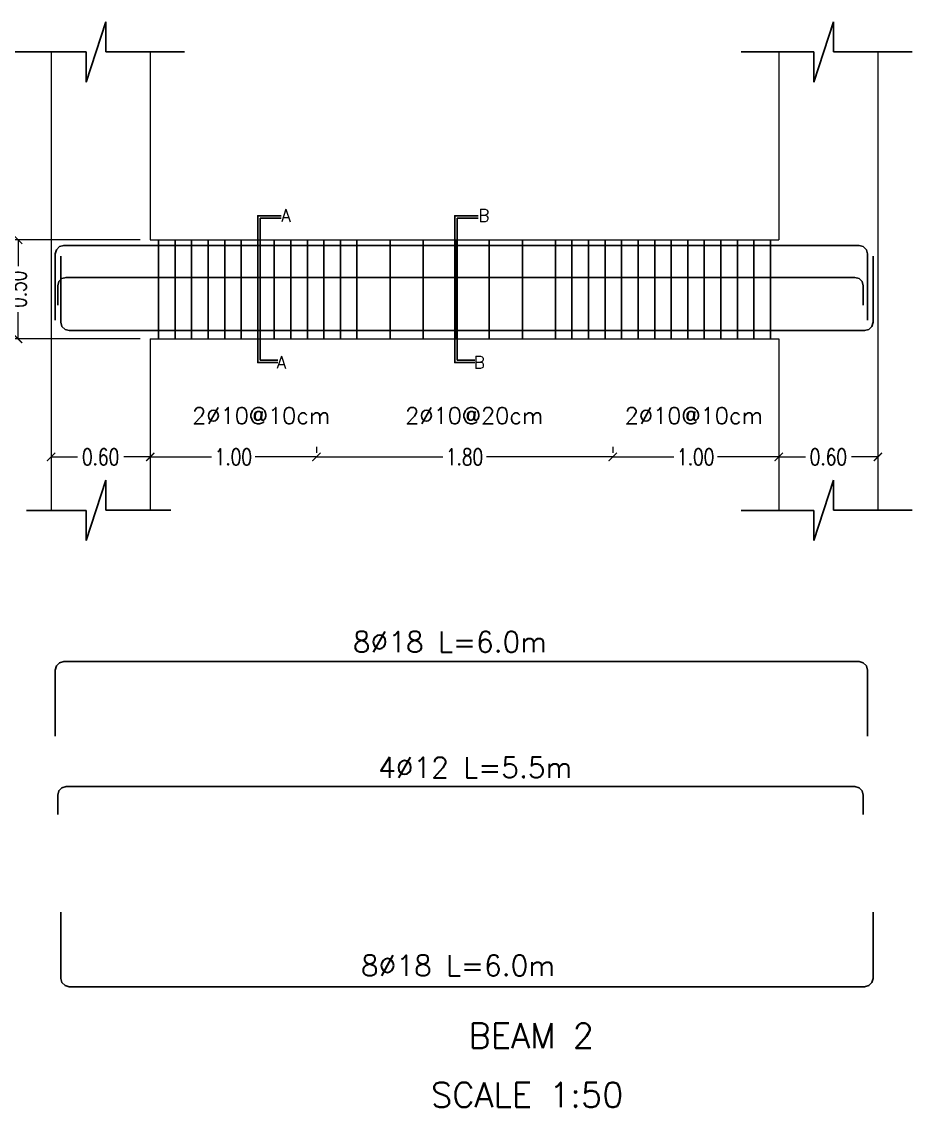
# Model space of a CAD drawing. Extents: x 166525 to 167198, y 178739 to 179747.
# Drawn here: x 166636.8 to 166647.57, y 179348.25 to 179361.38 of the extents above; entities that cross this region are included whole.
import ezdxf

# ---------------------------------------------------------------- set-up
doc = ezdxf.new("R2010")
doc.units = 0
doc.header["$MEASUREMENT"] = 0
doc.linetypes.add('AUSGEZOGEN', pattern=[0])
doc.linetypes.add('VONLAYER', pattern=[0])
doc.layers.get('0').update_dxf_attribs({"linetype": 'CONTINUOUS'})
doc.layers.get('DEFPOINTS').update_dxf_attribs({"linetype": 'CONTINUOUS'})
doc.layers.add('BEAM', color=6, linetype='CONTINUOUS', lineweight=13)
for name, color, linetype in [('BEAM-DIM', 4, 'CONTINUOUS'), ('EBENE0', 7, 'AUSGEZOGEN'), ('rebar call line', 8, 'CONTINUOUS'), ('REBARS', 2, 'CONTINUOUS'), ('Reinforcement', 10, 'CONTINUOUS'), ('TEXT', 7, 'CONTINUOUS')]:
    doc.layers.add(name, color=color, linetype=linetype)
doc.styles.add('DIM', font='simplex.shx', dxfattribs={"width": 0.75})
doc.styles.add('ROMANS', font='romans.shx')
doc.dimstyles.new('MUTASIM', dxfattribs={"dimscale": 0.9995, "dimtxt": 0.2, "dimasz": 0.1, "dimexe": 0.05, "dimexo": 0.12, "dimgap": 0.05, "dimtad": 0, "dimzin": 0, "dimdsep": 46, "dimtxsty": 'DIM', "dimblk": 'ARCHTICK', "dimcen": 0.09, "dimclrd": 35, "dimclre": 33, "dimclrt": 256, "dimazin": 0, "dimtfac": 1, "dimtofl": 0, "dimtmove": 1, "dimatfit": 3, "dimfxl": 0.18, "dimtolj": 1, "dimtzin": 0, "dimlwd": 13, "dimlwe": 9, "dimarcsym": 0})

# ---------------------------------------------------------------- blocks, each defined once
blk = doc.blocks.new('_ARCHTICK')
at = {"color": 0, "linetype": 'ByBlock', "const_width": 0.15}
blk.add_lwpolyline([(-0.5, -0.5), (0.5, 0.5)], dxfattribs=at)
blk = doc.blocks.new('*D344')
at = {"layer": 'BEAM', "color": 33, "lineweight": 9, "transparency": 16777216}
for p, q in [((166637.155, 179356.241), (166637.155, 179356.171)), ((166638.355, 179356.241), (166638.355, 179356.171))]:
    blk.add_line(p, q, dxfattribs=at)
at = {"layer": 'BEAM', "color": 35, "lineweight": 13, "transparency": 16777216}
for p, q in [((166637.155, 179356.121), (166637.477, 179356.121)), ((166638.355, 179356.121), (166638.034, 179356.121))]:
    blk.add_line(p, q, dxfattribs=at)
at = {"layer": 'DEFPOINTS', "color": 0, "transparency": 16777216}
for p in [(166637.155, 179356.121), (166638.355, 179356.121), (166638.355, 179356.121)]:
    blk.add_point(p, dxfattribs=at)
at = {"layer": 'BEAM', "color": 35, "lineweight": 13, "transparency": 16777216, "xscale": 0.09995000000000001, "yscale": 0.09995000000000001, "zscale": 0.09995000000000001, "rotation": 180}
blk.add_blockref('_ARCHTICK', (166637.155, 179356.121), dxfattribs=at)
at = {"layer": 'BEAM', "color": 35, "lineweight": 13, "transparency": 16777216, "xscale": 0.09995000000000001, "yscale": 0.09995000000000001, "zscale": 0.09995000000000001}
blk.add_blockref('_ARCHTICK', (166638.355, 179356.121), dxfattribs=at)
at = {"layer": 'BEAM', "transparency": 16777216, "insert": (166637.755, 179356.121), "char_height": 0.1999, "attachment_point": 5, "style": 'DIM'}
blk.add_mtext('\\A1;0.60', dxfattribs=at)
blk = doc.blocks.new('*D345')
at = {"layer": 'BEAM', "color": 33, "lineweight": 9, "transparency": 16777216}
for p, q in [((166638.355, 179356.241), (166638.355, 179356.171)), ((166640.365, 179356.241), (166640.365, 179356.171))]:
    blk.add_line(p, q, dxfattribs=at)
at = {"layer": 'BEAM', "color": 35, "lineweight": 13, "transparency": 16777216}
for p, q in [((166638.355, 179356.121), (166639.096, 179356.121)), ((166640.365, 179356.121), (166639.624, 179356.121))]:
    blk.add_line(p, q, dxfattribs=at)
at = {"layer": 'DEFPOINTS', "color": 0, "transparency": 16777216}
for p in [(166638.355, 179356.121), (166640.365, 179356.121), (166640.365, 179356.121)]:
    blk.add_point(p, dxfattribs=at)
at = {"layer": 'BEAM', "color": 35, "lineweight": 13, "transparency": 16777216, "xscale": 0.09995000000000001, "yscale": 0.09995000000000001, "zscale": 0.09995000000000001, "rotation": 180}
blk.add_blockref('_ARCHTICK', (166638.355, 179356.121), dxfattribs=at)
at = {"layer": 'BEAM', "color": 35, "lineweight": 13, "transparency": 16777216, "xscale": 0.09995000000000001, "yscale": 0.09995000000000001, "zscale": 0.09995000000000001}
blk.add_blockref('_ARCHTICK', (166640.365, 179356.121), dxfattribs=at)
at = {"layer": 'BEAM', "transparency": 16777216, "insert": (166639.36, 179356.121), "char_height": 0.1999, "attachment_point": 5, "style": 'DIM'}
blk.add_mtext('\\A1;1.00', dxfattribs=at)
blk = doc.blocks.new('*D346')
at = {"layer": 'BEAM', "color": 33, "lineweight": 9, "transparency": 16777216}
for p, q in [((166640.365, 179356.241), (166640.365, 179356.171)), ((166643.947, 179356.241), (166643.947, 179356.171))]:
    blk.add_line(p, q, dxfattribs=at)
at = {"layer": 'BEAM', "color": 35, "lineweight": 13, "transparency": 16777216}
for p, q in [((166640.365, 179356.121), (166641.892, 179356.121)), ((166643.947, 179356.121), (166642.42, 179356.121))]:
    blk.add_line(p, q, dxfattribs=at)
at = {"layer": 'DEFPOINTS', "color": 0, "transparency": 16777216}
for p in [(166640.365, 179356.121), (166643.947, 179356.121), (166643.947, 179356.121)]:
    blk.add_point(p, dxfattribs=at)
at = {"layer": 'BEAM', "color": 35, "lineweight": 13, "transparency": 16777216, "xscale": 0.09995000000000001, "yscale": 0.09995000000000001, "zscale": 0.09995000000000001, "rotation": 180}
blk.add_blockref('_ARCHTICK', (166640.365, 179356.121), dxfattribs=at)
at = {"layer": 'BEAM', "color": 35, "lineweight": 13, "transparency": 16777216, "xscale": 0.09995000000000001, "yscale": 0.09995000000000001, "zscale": 0.09995000000000001}
blk.add_blockref('_ARCHTICK', (166643.947, 179356.121), dxfattribs=at)
at = {"layer": 'BEAM', "transparency": 16777216, "insert": (166642.156, 179356.121), "char_height": 0.1999, "attachment_point": 5, "style": 'DIM'}
blk.add_mtext('\\A1;1.80', dxfattribs=at)
blk = doc.blocks.new('*D347')
at = {"layer": 'BEAM', "color": 33, "lineweight": 9, "transparency": 16777216}
for p, q in [((166643.947, 179356.241), (166643.947, 179356.171)), ((166645.955, 179356.241), (166645.955, 179356.171))]:
    blk.add_line(p, q, dxfattribs=at)
at = {"layer": 'BEAM', "color": 35, "lineweight": 13, "transparency": 16777216}
for p, q in [((166643.947, 179356.121), (166644.687, 179356.121)), ((166645.955, 179356.121), (166645.215, 179356.121))]:
    blk.add_line(p, q, dxfattribs=at)
at = {"layer": 'DEFPOINTS', "color": 0, "transparency": 16777216}
for p in [(166643.947, 179356.121), (166645.955, 179356.121), (166645.955, 179356.121)]:
    blk.add_point(p, dxfattribs=at)
at = {"layer": 'BEAM', "color": 35, "lineweight": 13, "transparency": 16777216, "xscale": 0.09995000000000001, "yscale": 0.09995000000000001, "zscale": 0.09995000000000001, "rotation": 180}
blk.add_blockref('_ARCHTICK', (166643.947, 179356.121), dxfattribs=at)
at = {"layer": 'BEAM', "color": 35, "lineweight": 13, "transparency": 16777216, "xscale": 0.09995000000000001, "yscale": 0.09995000000000001, "zscale": 0.09995000000000001}
blk.add_blockref('_ARCHTICK', (166645.955, 179356.121), dxfattribs=at)
at = {"layer": 'BEAM', "transparency": 16777216, "insert": (166644.951, 179356.121), "char_height": 0.1999, "attachment_point": 5, "style": 'DIM'}
blk.add_mtext('\\A1;1.00', dxfattribs=at)
blk = doc.blocks.new('*D348')
at = {"layer": 'BEAM', "color": 33, "lineweight": 9, "transparency": 16777216}
for p, q in [((166645.955, 179356.241), (166645.955, 179356.171)), ((166647.155, 179356.241), (166647.155, 179356.171))]:
    blk.add_line(p, q, dxfattribs=at)
at = {"layer": 'BEAM', "color": 35, "lineweight": 13, "transparency": 16777216}
for p, q in [((166645.955, 179356.121), (166646.277, 179356.121)), ((166647.155, 179356.121), (166646.834, 179356.121))]:
    blk.add_line(p, q, dxfattribs=at)
at = {"layer": 'DEFPOINTS', "color": 0, "transparency": 16777216}
for p in [(166645.955, 179356.121), (166647.155, 179356.121), (166647.155, 179356.121)]:
    blk.add_point(p, dxfattribs=at)
at = {"layer": 'BEAM', "color": 35, "lineweight": 13, "transparency": 16777216, "xscale": 0.09995000000000001, "yscale": 0.09995000000000001, "zscale": 0.09995000000000001, "rotation": 180}
blk.add_blockref('_ARCHTICK', (166645.955, 179356.121), dxfattribs=at)
at = {"layer": 'BEAM', "color": 35, "lineweight": 13, "transparency": 16777216, "xscale": 0.09995000000000001, "yscale": 0.09995000000000001, "zscale": 0.09995000000000001}
blk.add_blockref('_ARCHTICK', (166647.155, 179356.121), dxfattribs=at)
at = {"layer": 'BEAM', "transparency": 16777216, "insert": (166646.555, 179356.121), "char_height": 0.1999, "attachment_point": 5, "style": 'DIM'}
blk.add_mtext('\\A1;0.60', dxfattribs=at)
blk = doc.blocks.new('*D294')
at = {"layer": 'BEAM', "color": 33, "lineweight": 9, "transparency": 16777216}
for p, q in [((166638.235, 179358.748), (166636.707, 179358.748)), ((166638.235, 179357.548), (166636.707, 179357.548))]:
    blk.add_line(p, q, dxfattribs=at)
at = {"layer": 'BEAM', "color": 35, "lineweight": 13, "transparency": 16777216}
for p, q in [((166636.757, 179358.748), (166636.757, 179358.426)), ((166636.757, 179357.548), (166636.757, 179357.87))]:
    blk.add_line(p, q, dxfattribs=at)
at = {"layer": 'DEFPOINTS', "color": 0, "transparency": 16777216}
for p in [(166636.757, 179358.748), (166638.355, 179358.748), (166638.355, 179357.548)]:
    blk.add_point(p, dxfattribs=at)
at = {"layer": 'BEAM', "color": 35, "lineweight": 13, "transparency": 16777216, "xscale": 0.09995000000000001, "yscale": 0.09995000000000001, "zscale": 0.09995000000000001}
for p, rotation in [((166636.757, 179358.748), 90), ((166636.757, 179357.548), 270)]:
    blk.add_blockref('_ARCHTICK', p, dxfattribs=dict(at, rotation=rotation))
at = {"layer": 'BEAM', "transparency": 16777216, "insert": (166636.757, 179358.148), "char_height": 0.1999, "attachment_point": 5, "rotation": 90, "style": 'DIM'}
blk.add_mtext('\\A1;0.50', dxfattribs=at)

msp = doc.modelspace()

# ---------------------------------------------------------------- linework, layer by layer
at = {"layer": 'BEAM'}
for p, q in [((166637.15508, 179361.01899), (166637.15508, 179355.47667)), ((166638.35508, 179361.02142), (166638.35508, 179358.74794)), ((166645.95508, 179361.02142), (166645.95508, 179358.74794)), ((166647.15508, 179361.02142), (166647.15508, 179355.47667)), ((166638.35508, 179358.74794), (166645.95508, 179358.74794)), ((166638.35508, 179357.54794), (166638.35508, 179355.47667)), ((166638.35508, 179357.54794), (166645.95508, 179357.54794)), ((166645.95508, 179357.54794), (166645.95508, 179355.47667))]:
    msp.add_line(p, q, dxfattribs=at)
at = {"layer": 'EBENE0', "color": 8, "linetype": 'AUSGEZOGEN'}
for p, q in [((166637.58034, 179360.65324), (166637.81831, 179361.38475)), ((166637.81831, 179361.38475), (166637.81831, 179361.02142)), ((166646.38034, 179360.65324), (166646.61831, 179361.38475)), ((166646.61831, 179361.38475), (166646.61831, 179361.02142)), ((166636.7017, 179361.01899), (166637.58034, 179361.01899)), ((166637.58034, 179361.01899), (166637.58034, 179360.65324)), ((166637.81831, 179361.02142), (166638.77017, 179361.02142)), ((166645.5017, 179361.01899), (166646.38034, 179361.01899)), ((166646.38034, 179361.01899), (166646.38034, 179360.65324)), ((166646.61831, 179361.02142), (166647.57017, 179361.02142)), ((166637.58034, 179355.10849), (166637.81831, 179355.83999)), ((166637.81831, 179355.83999), (166637.81831, 179355.47667)), ((166646.38034, 179355.10849), (166646.61831, 179355.83999)), ((166646.61831, 179355.83999), (166646.61831, 179355.47667)), ((166636.85981, 179355.47424), (166637.58034, 179355.47424)), ((166637.58034, 179355.47424), (166637.58034, 179355.10849)), ((166637.81831, 179355.47667), (166638.60511, 179355.47667)), ((166645.5017, 179355.47424), (166646.38034, 179355.47424)), ((166646.38034, 179355.47424), (166646.38034, 179355.10849)), ((166646.61831, 179355.47667), (166647.57017, 179355.47667))]:
    msp.add_line(p, q, dxfattribs=at)
at = {"layer": 'rebar call line'}
for points in [[(166639.93688, 179359.03702), (166639.65508, 179359.03702), (166639.65508, 179357.26182), (166639.8991, 179357.26182)], [(166639.93688, 179359.00702), (166639.68463, 179359.00702), (166639.68463, 179357.29182), (166639.8991, 179357.29182)], [(166642.31971, 179359.03702), (166642.03791, 179359.03702), (166642.03791, 179357.26182), (166642.28193, 179357.26182)], [(166642.31971, 179359.00702), (166642.06746, 179359.00702), (166642.06746, 179357.29182), (166642.28193, 179357.29182)]]:
    msp.add_lwpolyline(points, dxfattribs=at)
at = {"layer": 'REBARS'}
for points in [[(166647.02863, 179357.77636), (166647.02863, 179358.57636), (166647.01501, 179358.62716), (166646.97783, 179358.66434), (166646.92703, 179358.67796), (166637.30875, 179358.67796), (166637.25795, 179358.66434), (166637.22077, 179358.62716), (166637.20715, 179358.57636), (166637.20715, 179357.77636)], [(166647.09579, 179358.55003), (166647.09579, 179357.75003), (166647.08218, 179357.69923), (166647.04499, 179357.66204), (166646.99419, 179357.64843), (166637.37592, 179357.64843), (166637.32512, 179357.66204), (166637.28793, 179357.69923), (166637.27432, 179357.75003), (166637.27432, 179358.55003)], [(166646.97692, 179357.9546), (166646.97692, 179358.19058), (166646.96331, 179358.24138), (166646.92612, 179358.27856), (166646.87532, 179358.29218), (166637.33754, 179358.29218), (166637.28674, 179358.27856), (166637.24955, 179358.24138), (166637.23594, 179358.19058), (166637.23594, 179357.9546)], [(166647.02863, 179352.74279), (166647.02863, 179353.54279), (166647.01501, 179353.59359), (166646.97783, 179353.63078), (166646.92703, 179353.64439), (166637.30875, 179353.64439), (166637.25795, 179353.63078), (166637.22077, 179353.59359), (166637.20715, 179353.54279), (166637.20715, 179352.74279)], [(166646.97692, 179351.79555), (166646.97692, 179352.03153), (166646.96331, 179352.08233), (166646.92612, 179352.11952), (166646.87532, 179352.13313), (166637.33754, 179352.13313), (166637.28674, 179352.11952), (166637.24955, 179352.08233), (166637.23594, 179352.03153), (166637.23594, 179351.79555)], [(166647.09579, 179350.61352), (166647.09579, 179349.81352), (166647.08218, 179349.76272), (166647.04499, 179349.72554), (166646.99419, 179349.71192), (166637.37592, 179349.71192), (166637.32512, 179349.72554), (166637.28793, 179349.76272), (166637.27432, 179349.81352), (166637.27432, 179350.61352)]]:
    msp.add_lwpolyline(points, dxfattribs=at)
at = {"layer": 'Reinforcement', "linetype": 'VONLAYER'}
for p, q in [((166638.45508, 179357.54794), (166638.45508, 179358.74794)), ((166638.65508, 179357.54794), (166638.65508, 179358.74794)), ((166638.85508, 179357.54794), (166638.85508, 179358.74794)), ((166639.05508, 179357.54794), (166639.05508, 179358.74794)), ((166639.25508, 179357.54794), (166639.25508, 179358.74794)), ((166639.45508, 179357.54794), (166639.45508, 179358.74794)), ((166639.65508, 179357.54794), (166639.65508, 179358.74794)), ((166639.85508, 179357.54794), (166639.85508, 179358.74794)), ((166640.05508, 179357.54794), (166640.05508, 179358.74794)), ((166640.25508, 179357.54794), (166640.25508, 179358.74794)), ((166640.45508, 179357.54794), (166640.45508, 179358.74794)), ((166640.65508, 179357.54794), (166640.65508, 179358.74794)), ((166640.85508, 179357.54794), (166640.85508, 179358.74794)), ((166641.25508, 179357.54794), (166641.25508, 179358.74794)), ((166641.65508, 179357.54794), (166641.65508, 179358.74794)), ((166642.05508, 179357.54794), (166642.05508, 179358.74794)), ((166642.45508, 179357.54794), (166642.45508, 179358.74794)), ((166642.85508, 179357.54794), (166642.85508, 179358.74794)), ((166643.25508, 179357.54794), (166643.25508, 179358.74794)), ((166643.45508, 179357.54794), (166643.45508, 179358.74794)), ((166643.65508, 179357.54794), (166643.65508, 179358.74794)), ((166643.85508, 179357.54794), (166643.85508, 179358.74794)), ((166644.05508, 179357.54794), (166644.05508, 179358.74794)), ((166644.25508, 179357.54794), (166644.25508, 179358.74794)), ((166644.45508, 179357.54794), (166644.45508, 179358.74794)), ((166644.65508, 179357.54794), (166644.65508, 179358.74794)), ((166644.85508, 179357.54794), (166644.85508, 179358.74794)), ((166645.05508, 179357.54794), (166645.05508, 179358.74794)), ((166645.25508, 179357.54794), (166645.25508, 179358.74794)), ((166645.45508, 179357.54794), (166645.45508, 179358.74794)), ((166645.65508, 179357.54794), (166645.65508, 179358.74794)), ((166645.85508, 179357.54794), (166645.85508, 179358.74794))]:
    msp.add_line(p, q, dxfattribs=at)

# ---------------------------------------------------------------- texts
at = {"layer": 'BEAM-DIM', "style": 'ROMANS'}
for s, height, p in [('A', 0.15, (166639.93845, 179358.96621, 2612.33432)), ('B', 0.15, (166642.32128, 179358.96621, 2612.33432)), ('A', 0.15, (166639.88287, 179357.18946, 3480.91864)), ('B', 0.15, (166642.2657, 179357.18946, 3480.91864)), ('2%%C10@10cm', 0.2, (166638.86171, 179356.51917)), ('2%%C10@20cm', 0.2, (166641.43758, 179356.51917)), ('2%%C10@10cm', 0.2, (166644.09234, 179356.51917)), ('8%%C18 L=6.0m', 0.25, (166640.80475, 179353.7579)), ('4%%C12 L=5.5m', 0.25, (166641.11005, 179352.23992)), ('8%%C18 L=6.0m', 0.25, (166640.90257, 179349.84422))]:
    msp.add_text(s, height=height, dxfattribs=at).set_placement(p)
at = {"layer": 'TEXT', "style": 'ROMANS'}
for s, p in [('BEAM 2', (166642.20355, 179348.97093, -2225.19458)), ('SCALE 1:50', (166641.74993, 179348.25434))]:
    msp.add_text(s, height=0.3, dxfattribs=at).set_placement(p)

# ---------------------------------------------------------------- dimensions: what is measured, and where the dimension line sits
at = {"layer": 'BEAM'}
dim = msp.add_linear_dim(base=(166636.75662, 179358.74794), p1=(166638.35508, 179357.54794), p2=(166638.35508, 179358.74794), angle=90, text='0.50', dimstyle='MUTASIM', override={"dimlfac": 50}, dxfattribs=at)
dim.commit()
dim.dimension.update_dxf_attribs({"geometry": '*D294', "text_midpoint": (166636.75662, 179358.14794)})
for base, p1, p2, text, picture, middle in [((166638.35508, 179356.12129), (166637.15508, 179356.12129), (166638.35508, 179356.12129), '0.60', '*D344', (166637.75508, 179356.12129)), ((166640.36498, 179356.12129), (166638.35508, 179356.12129), (166640.36498, 179356.12129), '1.00', '*D345', (166639.36003, 179356.12129)), ((166643.94747, 179356.12129), (166640.36498, 179356.12129), (166643.94747, 179356.12129), '1.80', '*D346', (166642.15622, 179356.12129)), ((166645.95508, 179356.12129), (166643.94747, 179356.12129), (166645.95508, 179356.12129), '1.00', '*D347', (166644.95128, 179356.12129)), ((166647.15508, 179356.12129), (166645.95508, 179356.12129), (166647.15508, 179356.12129), '0.60', '*D348', (166646.55508, 179356.12129))]:
    dim = msp.add_linear_dim(base=base, p1=p1, p2=p2, text=text, dimstyle='MUTASIM', override={"dimlfac": 50}, dxfattribs=at)
    dim.commit()
    dim.dimension.update_dxf_attribs({"geometry": picture, "text_midpoint": middle})

doc.saveas('drawing.dxf')
